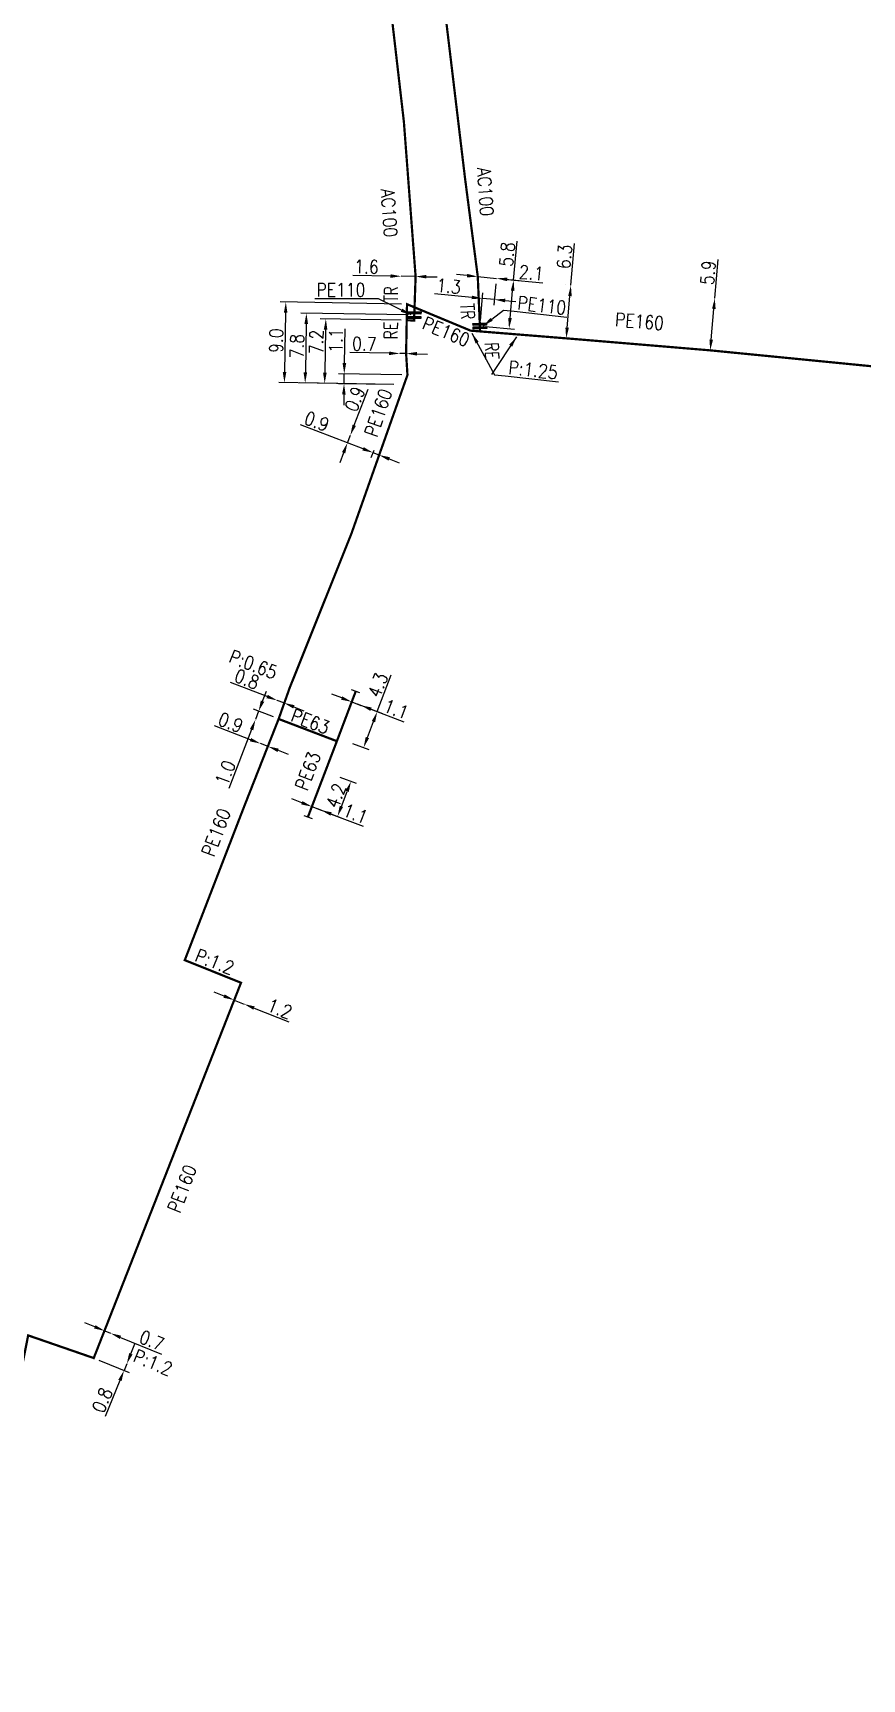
# Model space of a CAD drawing. Header units: millimetres. Extents: x 101000 to 102000, y 121011 to 122007.
# Drawn here: x 101563.9 to 101656.4, y 121624.4 to 121808.1 of the extents above; entities that cross this region are included whole.
import ezdxf
from ezdxf.enums import TextEntityAlignment as Align

# ---------------------------------------------------------------- set-up
doc = ezdxf.new("R2010")
doc.units = ezdxf.units.MM
doc.header["$PDMODE"] = 34
doc.linetypes.add('L_25_AP', pattern=[2000, 1000, 1000])
doc.linetypes.add('L_25_PE', pattern=[2000, 1000, 1000])
doc.layers.get('0').update_dxf_attribs({"linetype": 'CONTINUOUS'})
doc.layers.get('Defpoints').update_dxf_attribs({"linetype": 'CONTINUOUS'})
doc.layers.add('L_150', color=1, linetype='CONTINUOUS')
doc.layers.add('L_340', color=7, linetype='CONTINUOUS')
doc.styles.add('G_ROMANS', font='ROMANS.SHX', dxfattribs={"width": 0.75})
doc.styles.get("Standard").update_dxf_attribs({"font": 'romans.shx', "width": 0.85})
doc.dimstyles.get("Standard").update_dxf_attribs({"dimtxt": 1.5, "dimasz": 1.2, "dimexe": 0.625, "dimexo": 0.625, "dimgap": 0.25, "dimtad": 1, "dimdec": 1, "dimzin": 0, "dimdsep": 46, "dimtxsty": 'Standard', "dimcen": -0.5, "dimadec": 0, "dimazin": 0, "dimtfac": 1, "dimtdec": 1, "dimtmove": 0, "dimatfit": 3, "dimfxl": 0, "dimtolj": 1, "dimtzin": 0, "dimarcsym": 0})

# ---------------------------------------------------------------- blocks, each defined once
blk = doc.blocks.new('*D41')
at = {"layer": 'Defpoints', "color": 0, "linetype": 'Continuous', "transparency": 16777216}
for p in [(101595.02, 121721.73), (101596.05, 121721.33), (101596.05, 121721.33)]:
    blk.add_point(p, dxfattribs=at)
at = {"layer": 'L_340', "color": 0, "linetype": 'Continuous', "lineweight": -2, "transparency": 16777216}
for p, q in [((101593.9, 121722.16), (101592.78, 121722.59)), ((101595.02, 121721.73), (101596.05, 121721.33)), ((101597.17, 121720.9), (101600.74, 121719.54))]:
    blk.add_line(p, q, dxfattribs=at)
at = {"layer": 'L_340', "color": 0, "linetype": 'Continuous', "transparency": 16777216}
for points in [[(101593.97, 121722.34), (101593.83, 121721.97), (101595.02, 121721.73)], [(101597.24, 121721.09), (101597.1, 121720.72), (101596.05, 121721.33)]]:
    blk.add_solid(points, dxfattribs=at)
at = {"layer": 'L_340', "color": 0, "linetype": 'Continuous', "transparency": 16777216, "insert": (101599.88, 121720.94), "char_height": 1.5, "attachment_point": 5, "rotation": 339.0422}
blk.add_mtext('\\A1;1.1', dxfattribs=at)
blk = doc.blocks.new('*D42')
at = {"layer": 'Defpoints', "color": 0, "linetype": 'Continuous', "transparency": 16777216}
for p in [(101588.72, 121731.44), (101588.72, 121731.44), (101591.31, 121731.51)]:
    blk.add_point(p, dxfattribs=at)
at = {"layer": 'L_150', "color": 0, "linetype": 'Continuous', "lineweight": -2, "transparency": 16777216}
for p, q in [((101589.51, 121733.49), (101589.94, 121734.61)), ((101590.73, 121731.73), (101588.5, 121732.59)), ((101589.08, 121732.37), (101588.72, 121731.44)), ((101588.29, 121730.32), (101585.76, 121723.74))]:
    blk.add_line(p, q, dxfattribs=at)
at = {"layer": 'L_150', "color": 0, "linetype": 'Continuous', "transparency": 16777216}
for points in [[(101589.32, 121733.56), (101589.7, 121733.42), (101589.08, 121732.37)], [(101588.1, 121730.39), (101588.48, 121730.24), (101588.72, 121731.44)]]:
    blk.add_solid(points, dxfattribs=at)
at = {"layer": 'L_150', "color": 0, "linetype": 'Continuous', "transparency": 16777216, "insert": (101585.36, 121725.5), "char_height": 1.5, "attachment_point": 5, "rotation": 68.9516}
blk.add_mtext('\\A1;1.0', dxfattribs=at)
blk = doc.blocks.new('*D43')
at = {"layer": 'Defpoints', "color": 0, "linetype": 'Continuous', "transparency": 16777216}
for p in [(101591.31, 121731.51), (101589.29, 121728.76), (101589.29, 121728.76)]:
    blk.add_point(p, dxfattribs=at)
at = {"layer": 'L_150', "color": 0, "linetype": 'Continuous', "lineweight": -2, "transparency": 16777216}
for p, q in [((101591.09, 121730.93), (101589.91, 121727.86)), ((101588.17, 121729.19), (101584.15, 121730.74)), ((101590.13, 121728.44), (101589.29, 121728.76)), ((101591.25, 121728.01), (101592.37, 121727.58))]:
    blk.add_line(p, q, dxfattribs=at)
at = {"layer": 'L_150', "color": 0, "linetype": 'Continuous', "transparency": 16777216}
for points in [[(101588.24, 121729.38), (101588.1, 121729.01), (101589.29, 121728.76)], [(101591.32, 121728.2), (101591.18, 121727.82), (101590.13, 121728.44)]]:
    blk.add_solid(points, dxfattribs=at)
at = {"layer": 'L_150', "color": 0, "linetype": 'Continuous', "transparency": 16777216, "insert": (101585.96, 121731.11), "char_height": 1.5, "attachment_point": 5, "rotation": 338.9998}
blk.add_mtext('\\A1;0.9', dxfattribs=at)
blk = doc.blocks.new('*D44')
at = {"layer": 'Defpoints', "color": 0, "linetype": 'Continuous', "transparency": 16777216}
for p in [(101597.55, 121725.26), (101599.39, 121724.55), (101595.02, 121721.73)]:
    blk.add_point(p, dxfattribs=at)
at = {"layer": 'L_340', "color": 0, "linetype": 'Continuous', "lineweight": -2, "transparency": 16777216}
for p, q in [((101598.14, 121725.03), (101599.97, 121724.33)), ((101598.31, 121721.75), (101598.96, 121723.43)), ((101595.61, 121721.5), (101598.47, 121720.41))]:
    blk.add_line(p, q, dxfattribs=at)
at = {"layer": 'L_340', "color": 0, "linetype": 'Continuous', "transparency": 16777216}
for points in [[(101598.77, 121723.51), (101599.14, 121723.36), (101599.39, 121724.55)], [(101598.13, 121721.82), (101598.5, 121721.68), (101597.88, 121720.63)]]:
    blk.add_solid(points, dxfattribs=at)
at = {"layer": 'L_340', "color": 0, "linetype": 'Continuous', "transparency": 16777216, "insert": (101597.7, 121722.95), "char_height": 1.5, "attachment_point": 5, "rotation": 69.0422}
blk.add_mtext('\\A1;4.2', dxfattribs=at)
blk = doc.blocks.new('*D45')
at = {"layer": 'Defpoints', "color": 0, "linetype": 'Continuous', "transparency": 16777216}
for p in [(101599.47, 121733.42), (101598.98, 121729), (101600.79, 121728.31)]:
    blk.add_point(p, dxfattribs=at)
at = {"layer": 'L_340', "color": 0, "linetype": 'Continuous', "lineweight": -2, "transparency": 16777216}
for p, q in [((101602.32, 121732.33), (101603.88, 121736.42)), ((101600.06, 121733.2), (101602.91, 121732.11)), ((101601.22, 121729.44), (101601.89, 121731.21)), ((101599.57, 121728.78), (101601.37, 121728.09))]:
    blk.add_line(p, q, dxfattribs=at)
at = {"layer": 'L_340', "color": 0, "linetype": 'Continuous', "transparency": 16777216}
for points in [[(101601.71, 121731.28), (101602.08, 121731.14), (101602.32, 121732.33)], [(101601.03, 121729.51), (101601.4, 121729.36), (101600.79, 121728.31)]]:
    blk.add_solid(points, dxfattribs=at)
at = {"layer": 'L_340', "color": 0, "linetype": 'Continuous', "transparency": 16777216, "insert": (101602.38, 121735.29), "char_height": 1.5, "attachment_point": 5, "rotation": 69.1322}
blk.add_mtext('\\A1;4.3', dxfattribs=at)
blk = doc.blocks.new('L_340_07')
at = {"color": 0, "linetype": 'Continuous', "const_width": 0.25, "flags": 128}
blk.add_lwpolyline([(0, 0), (1.25, 0)], dxfattribs=at)
at = {"color": 0, "linetype": 'Continuous', "flags": 128}
blk.add_lwpolyline([(1.25, -0.5), (1.25, 0.5)], dxfattribs=at)
at = {"color": 0, "linetype": 'Continuous', "style": 'G_ROMANS', "width": 0.75, "flags": 3}
for tag, p in [('DEF_LEG', (0.72, -3.47)), ('DEF_COUP', (0.72, -5.97)), ('DEF_TYPE', (0.72, -8.47))]:
    blk.add_attdef(tag, text='', height=1.2, dxfattribs=at).set_placement(p, align=Align.MIDDLE)
blk = doc.blocks.new('*D46')
at = {"layer": 'Defpoints', "color": 0, "linetype": 'Continuous', "transparency": 16777216}
for p in [(101599.47, 121733.42), (101600.5, 121733.03), (101600.5, 121733.03)]:
    blk.add_point(p, dxfattribs=at)
at = {"layer": 'L_340', "color": 0, "linetype": 'Continuous', "lineweight": -2, "transparency": 16777216}
for p, q in [((101598.35, 121733.85), (101597.23, 121734.27)), ((101599.47, 121733.42), (101600.5, 121733.03)), ((101601.62, 121732.6), (101605.29, 121731.2))]:
    blk.add_line(p, q, dxfattribs=at)
at = {"layer": 'L_340', "color": 0, "linetype": 'Continuous', "transparency": 16777216}
for points in [[(101598.42, 121734.03), (101598.28, 121733.66), (101599.47, 121733.42)], [(101601.69, 121732.79), (101601.55, 121732.41), (101600.5, 121733.03)]]:
    blk.add_solid(points, dxfattribs=at)
at = {"layer": 'L_340', "color": 0, "linetype": 'Continuous', "transparency": 16777216, "insert": (101604.42, 121732.6), "char_height": 1.5, "attachment_point": 5, "rotation": 339.1322}
blk.add_mtext('\\A1;1.1', dxfattribs=at)
blk = doc.blocks.new('*D358')
at = {"layer": 'Defpoints', "color": 0, "linetype": 'Continuous', "transparency": 16777216}
for p in [(101605, 121780.92), (101606.6, 121780.89), (101606.6, 121780.89)]:
    blk.add_point(p, dxfattribs=at)
at = {"layer": 'L_150', "color": 0, "linetype": 'Continuous', "lineweight": -2, "transparency": 16777216}
for p, q in [((101603.8, 121780.94), (101599.61, 121781.01)), ((101606.6, 121780.89), (101605, 121780.92)), ((101607.8, 121780.87), (101609, 121780.85))]:
    blk.add_line(p, q, dxfattribs=at)
at = {"layer": 'L_150', "color": 0, "linetype": 'Continuous', "transparency": 16777216}
for points in [[(101603.8, 121781.14), (101603.79, 121780.74), (101605, 121780.92)], [(101607.8, 121781.07), (101607.8, 121780.67), (101606.6, 121780.89)]]:
    blk.add_solid(points, dxfattribs=at)
at = {"layer": 'L_150', "color": 0, "linetype": 'Continuous', "transparency": 16777216, "insert": (101601.12, 121781.99), "char_height": 1.5, "attachment_point": 5, "rotation": 358.9871}
blk.add_mtext('\\A1;1.6', dxfattribs=at)
blk = doc.blocks.new('*D359')
at = {"layer": 'Defpoints', "color": 0, "linetype": 'Continuous', "transparency": 16777216}
for p in [(101602.17, 121762.07), (101602.53, 121760.96), (101602.53, 121760.96)]:
    blk.add_point(p, dxfattribs=at)
at = {"layer": 'L_150', "color": 0, "linetype": 'Continuous', "lineweight": -2, "transparency": 16777216}
for p, q in [((101600.73, 121761.66), (101593.76, 121764.35)), ((101601.95, 121761.49), (101601.62, 121760.64)), ((101602.53, 121760.96), (101601.85, 121761.23)), ((101603.65, 121760.53), (101604.77, 121760.1))]:
    blk.add_line(p, q, dxfattribs=at)
at = {"layer": 'L_150', "color": 0, "linetype": 'Continuous', "transparency": 16777216}
for points in [[(101600.8, 121761.85), (101600.66, 121761.47), (101601.85, 121761.23)], [(101603.73, 121760.72), (101603.58, 121760.34), (101602.53, 121760.96)]]:
    blk.add_solid(points, dxfattribs=at)
at = {"layer": 'L_150', "color": 0, "linetype": 'Continuous', "transparency": 16777216, "insert": (101595.57, 121764.72), "char_height": 1.5, "attachment_point": 5, "rotation": 338.8754}
blk.add_mtext('\\A1;0.9', dxfattribs=at)
blk = doc.blocks.new('*D360')
at = {"layer": 'Defpoints', "color": 0, "linetype": 'Continuous', "transparency": 16777216}
for p in [(101598.99, 121762.33), (101599.32, 121763.17), (101599.32, 121763.17)]:
    blk.add_point(p, dxfattribs=at)
at = {"layer": 'L_150', "color": 0, "linetype": 'Continuous', "lineweight": -2, "transparency": 16777216}
for p, q in [((101599.75, 121764.29), (101601.3, 121768.31)), ((101598.99, 121762.33), (101599.32, 121763.17)), ((101598.56, 121761.21), (101598.13, 121760.1))]:
    blk.add_line(p, q, dxfattribs=at)
at = {"layer": 'L_150', "color": 0, "linetype": 'Continuous', "transparency": 16777216}
for points in [[(101599.56, 121764.36), (101599.94, 121764.22), (101599.32, 121763.17)], [(101598.38, 121761.29), (101598.75, 121761.14), (101598.99, 121762.33)]]:
    blk.add_solid(points, dxfattribs=at)
at = {"layer": 'L_150', "color": 0, "linetype": 'Continuous', "transparency": 16777216, "insert": (101599.81, 121767.22), "char_height": 1.5, "attachment_point": 5, "rotation": 68.8754}
blk.add_mtext('\\A1;0.9', dxfattribs=at)
blk = doc.blocks.new('*D62')
at = {"layer": 'Defpoints', "color": 0, "linetype": 'Continuous', "transparency": 16777216}
for p in [(101592.53, 121734.95), (101591.15, 121733.58), (101591.89, 121733.3)]:
    blk.add_point(p, dxfattribs=at)
at = {"layer": 'L_150', "color": 0, "linetype": 'Continuous', "lineweight": -2, "transparency": 16777216}
for p, q in [((101590.03, 121734.01), (101585.93, 121735.59)), ((101591.89, 121733.3), (101591.15, 121733.58)), ((101592.31, 121734.37), (101591.67, 121732.71)), ((101593.01, 121732.87), (101594.13, 121732.43))]:
    blk.add_line(p, q, dxfattribs=at)
at = {"layer": 'L_150', "color": 0, "linetype": 'Continuous', "transparency": 16777216}
for points in [[(101590.1, 121734.2), (101589.95, 121733.83), (101591.15, 121733.58)], [(101593.08, 121733.05), (101592.94, 121732.68), (101591.89, 121733.3)]]:
    blk.add_solid(points, dxfattribs=at)
at = {"layer": 'L_150', "color": 0, "linetype": 'Continuous', "transparency": 16777216, "insert": (101587.77, 121735.95), "char_height": 1.5, "attachment_point": 5, "rotation": 338.9516}
blk.add_mtext('\\A1;0.8', dxfattribs=at)
blk = doc.blocks.new('*D63')
at = {"layer": 'Defpoints', "color": 0, "linetype": 'Continuous', "transparency": 16777216}
for p in [(101587.11, 121702.07), (101587.45, 121699.69), (101587.45, 121699.69)]:
    blk.add_point(p, dxfattribs=at)
at = {"layer": 'L_150', "color": 0, "linetype": 'Continuous', "lineweight": -2, "transparency": 16777216}
for p, q in [((101586.87, 121701.49), (101586.1, 121699.56)), ((101585.22, 121700.58), (101584.1, 121701.03)), ((101586.33, 121700.14), (101587.45, 121699.69)), ((101588.56, 121699.24), (101592.45, 121697.69))]:
    blk.add_line(p, q, dxfattribs=at)
at = {"layer": 'L_150', "color": 0, "linetype": 'Continuous', "transparency": 16777216}
for points in [[(101585.29, 121700.77), (101585.14, 121700.4), (101586.33, 121700.14)], [(101588.64, 121699.43), (101588.49, 121699.06), (101587.45, 121699.69)]]:
    blk.add_solid(points, dxfattribs=at)
at = {"layer": 'L_150', "color": 0, "linetype": 'Continuous', "transparency": 16777216, "insert": (101591.43, 121699.17), "char_height": 1.5, "attachment_point": 5, "rotation": 338.2104}
blk.add_mtext('\\A1;1.2', dxfattribs=at)
blk = doc.blocks.new('*D64')
at = {"layer": 'Defpoints', "color": 0, "linetype": 'Continuous', "transparency": 16777216}
for p in [(101572.55, 121662.95), (101572.55, 121662.95), (101570.96, 121660.93)]:
    blk.add_point(p, dxfattribs=at)
at = {"layer": 'L_150', "color": 0, "linetype": 'Continuous', "lineweight": -2, "transparency": 16777216}
for p, q in [((101570.79, 121663.67), (101569.68, 121664.12)), ((101571.2, 121661.51), (101572.14, 121663.79)), ((101571.9, 121663.21), (101572.55, 121662.95)), ((101573.66, 121662.49), (101578.24, 121660.62))]:
    blk.add_line(p, q, dxfattribs=at)
at = {"layer": 'L_150', "color": 0, "linetype": 'Continuous', "transparency": 16777216}
for points in [[(101570.86, 121663.85), (101570.71, 121663.48), (101571.9, 121663.21)], [(101573.73, 121662.68), (101573.58, 121662.31), (101572.55, 121662.95)]]:
    blk.add_solid(points, dxfattribs=at)
at = {"layer": 'L_150', "color": 0, "linetype": 'Continuous', "transparency": 16777216, "insert": (101577.15, 121662.14), "char_height": 1.5, "attachment_point": 5, "rotation": 337.7413}
blk.add_mtext('\\A1;0.7', dxfattribs=at)
blk = doc.blocks.new('*D65')
at = {"layer": 'Defpoints', "color": 0, "linetype": 'Continuous', "transparency": 16777216}
for p in [(101570.67, 121660.18), (101574.36, 121659.54), (101574.36, 121659.54)]:
    blk.add_point(p, dxfattribs=at)
at = {"layer": 'L_150', "color": 0, "linetype": 'Continuous', "lineweight": -2, "transparency": 16777216}
for p, q in [((101574.81, 121660.65), (101575.26, 121661.76)), ((101571.25, 121659.95), (101574.63, 121658.56)), ((101574.36, 121659.54), (101574.05, 121658.8)), ((101573.6, 121657.69), (101571.94, 121653.64))]:
    blk.add_line(p, q, dxfattribs=at)
at = {"layer": 'L_150', "color": 0, "linetype": 'Continuous', "transparency": 16777216}
for points in [[(101574.62, 121660.73), (101575, 121660.58), (101574.36, 121659.54)], [(101573.41, 121657.76), (101573.78, 121657.61), (101574.05, 121658.8)]]:
    blk.add_solid(points, dxfattribs=at)
at = {"layer": 'L_150', "color": 0, "linetype": 'Continuous', "transparency": 16777216, "insert": (101571.62, 121655.49), "char_height": 1.5, "attachment_point": 5, "rotation": 67.7413}
blk.add_mtext('\\A1;0.8', dxfattribs=at)
blk = doc.blocks.new('*D480')
at = {"layer": 'Defpoints', "color": 0, "linetype": 'Continuous', "transparency": 16777216}
for p in [(101604.84, 121772.3), (101604.84, 121772.3), (101605.54, 121772.29)]:
    blk.add_point(p, dxfattribs=at)
at = {"layer": 'L_150', "color": 0, "linetype": 'Continuous', "lineweight": -2, "transparency": 16777216}
for p, q in [((101603.64, 121772.32), (101599.27, 121772.4)), ((101605.54, 121772.29), (101604.84, 121772.3)), ((101604.86, 121772.92), (101604.86, 121772.92)), ((101605.56, 121772.91), (101605.56, 121772.91)), ((101606.74, 121772.27), (101607.94, 121772.24))]:
    blk.add_line(p, q, dxfattribs=at)
at = {"layer": 'L_150', "color": 0, "linetype": 'Continuous', "transparency": 16777216}
for points in [[(101603.65, 121772.52), (101603.64, 121772.12), (101604.84, 121772.3)], [(101606.75, 121772.47), (101606.74, 121772.07), (101605.54, 121772.29)]]:
    blk.add_solid(points, dxfattribs=at)
at = {"layer": 'L_150', "color": 0, "linetype": 'Continuous', "transparency": 16777216, "insert": (101600.88, 121773.37), "char_height": 1.5, "attachment_point": 5, "rotation": 358.9871}
blk.add_mtext('\\A1;0.7', dxfattribs=at)
blk = doc.blocks.new('*D481')
at = {"layer": 'Defpoints', "color": 0, "linetype": 'Continuous', "transparency": 16777216}
for p in [(101623.93, 121779.91), (101623.93, 121779.91), (101623.41, 121773.99)]:
    blk.add_point(p, dxfattribs=at)
at = {"layer": 'L_150', "color": 0, "linetype": 'Continuous', "lineweight": -2, "transparency": 16777216}
for p, q in [((101623.93, 121779.91), (101624.35, 121784.56)), ((101623.31, 121779.96), (101623.31, 121779.96)), ((101623.52, 121775.18), (101623.83, 121778.71)), ((101622.79, 121774.04), (101622.79, 121774.04))]:
    blk.add_line(p, q, dxfattribs=at)
at = {"layer": 'L_150', "color": 0, "linetype": 'Continuous', "transparency": 16777216}
for points in [[(101623.63, 121778.73), (101624.03, 121778.69), (101623.93, 121779.91)], [(101623.32, 121775.2), (101623.71, 121775.17), (101623.41, 121773.99)]]:
    blk.add_solid(points, dxfattribs=at)
at = {"layer": 'L_150', "color": 0, "linetype": 'Continuous', "transparency": 16777216, "insert": (101623.21, 121783.1), "char_height": 1.5, "attachment_point": 5, "rotation": 84.9354}
blk.add_mtext('\\A1;6.3', dxfattribs=at)
blk = doc.blocks.new('*D482')
at = {"layer": 'Defpoints', "color": 0, "linetype": 'Continuous', "transparency": 16777216}
for p in [(101640, 121778.49), (101640, 121778.49), (101639.49, 121772.65)]:
    blk.add_point(p, dxfattribs=at)
at = {"layer": 'L_150', "color": 0, "linetype": 'Continuous', "lineweight": -2, "transparency": 16777216}
for p, q in [((101640, 121778.49), (101640.37, 121782.78)), ((101639.6, 121773.84), (101639.9, 121777.29))]:
    blk.add_line(p, q, dxfattribs=at)
at = {"layer": 'L_150', "color": 0, "linetype": 'Continuous', "transparency": 16777216}
for points in [[(101639.7, 121777.31), (101640.09, 121777.27), (101640, 121778.49)], [(101639.4, 121773.86), (101639.8, 121773.83), (101639.49, 121772.65)]]:
    blk.add_solid(points, dxfattribs=at)
at = {"layer": 'L_150', "color": 0, "linetype": 'Continuous', "transparency": 16777216, "insert": (101639.24, 121781.32), "char_height": 1.5, "attachment_point": 5, "rotation": 85.0419}
blk.add_mtext('\\A1;5.9', dxfattribs=at)
blk = doc.blocks.new('*D406')
at = {"layer": 'Defpoints', "color": 0, "linetype": 'Continuous', "transparency": 16777216}
for p in [(101605.69, 121769.9), (101598.61, 121768.92), (101604.78, 121768.81)]:
    blk.add_point(p, dxfattribs=at)
at = {"layer": 'L_150', "color": 0, "linetype": 'Continuous', "lineweight": -2, "transparency": 16777216}
for p, q in [((101598.65, 121771.22), (101598.72, 121775.05)), ((101605.07, 121769.91), (101598, 121770.03)), ((101598.61, 121768.92), (101598.63, 121770.02)), ((101604.16, 121768.83), (101597.99, 121768.93)), ((101598.59, 121767.72), (101598.57, 121766.52))]:
    blk.add_line(p, q, dxfattribs=at)
at = {"layer": 'L_150', "color": 0, "linetype": 'Continuous', "transparency": 16777216}
for points in [[(101598.45, 121771.23), (101598.85, 121771.22), (101598.63, 121770.02)], [(101598.39, 121767.73), (101598.79, 121767.72), (101598.61, 121768.92)]]:
    blk.add_solid(points, dxfattribs=at)
at = {"layer": 'L_150', "color": 0, "linetype": 'Continuous', "transparency": 16777216, "insert": (101597.7, 121773.75), "char_height": 1.5, "attachment_point": 5, "rotation": 88.9871}
blk.add_mtext('\\A1;1.1', dxfattribs=at)
blk = doc.blocks.new('*D700')
at = {"layer": 'Defpoints', "color": 0, "linetype": 'Continuous', "transparency": 16777216}
for p in [(101613.54, 121780.88), (101615.63, 121780.68), (101615.63, 121780.68)]:
    blk.add_point(p, dxfattribs=at)
at = {"layer": 'L_150', "color": 0, "linetype": 'Continuous', "lineweight": -2, "transparency": 16777216}
for p, q in [((101612.34, 121780.99), (101611.15, 121781.1)), ((101613.54, 121780.88), (101615.63, 121780.68)), ((101616.82, 121780.57), (101620.81, 121780.19)), ((101613.48, 121780.25), (101613.48, 121780.25)), ((101615.57, 121780.06), (101615.57, 121780.06))]:
    blk.add_line(p, q, dxfattribs=at)
at = {"layer": 'L_150', "color": 0, "linetype": 'Continuous', "transparency": 16777216}
for points in [[(101612.36, 121781.19), (101612.32, 121780.79), (101613.54, 121780.88)], [(101616.84, 121780.77), (101616.8, 121780.37), (101615.63, 121780.68)]]:
    blk.add_solid(points, dxfattribs=at)
at = {"layer": 'L_150', "color": 0, "linetype": 'Continuous', "transparency": 16777216, "insert": (101619.51, 121781.32), "char_height": 1.5, "attachment_point": 5, "rotation": 354.6099}
blk.add_mtext('\\A1;2.1', dxfattribs=at)
blk = doc.blocks.new('*D701')
at = {"layer": 'Defpoints', "color": 0, "linetype": 'Continuous', "transparency": 16777216}
for p in [(101615.63, 121780.68), (101617.54, 121780.5), (101613.77, 121775.37)]:
    blk.add_point(p, dxfattribs=at)
at = {"layer": 'L_340', "color": 0, "linetype": 'Continuous', "lineweight": -2, "transparency": 16777216}
for p, q in [((101617.54, 121780.5), (101617.95, 121784.85)), ((101616.25, 121780.62), (101618.17, 121780.44)), ((101617.14, 121776.25), (101617.43, 121779.3)), ((101614.4, 121775.31), (101617.65, 121775))]:
    blk.add_line(p, q, dxfattribs=at)
at = {"layer": 'L_340', "color": 0, "linetype": 'Continuous', "transparency": 16777216}
for points in [[(101617.23, 121779.32), (101617.63, 121779.28), (101617.54, 121780.5)], [(101616.94, 121776.27), (101617.34, 121776.24), (101617.03, 121775.06)]]:
    blk.add_solid(points, dxfattribs=at)
at = {"layer": 'L_340', "color": 0, "linetype": 'Continuous', "transparency": 16777216, "insert": (101616.81, 121783.37), "char_height": 1.5, "attachment_point": 5, "rotation": 84.6099}
blk.add_mtext('\\A1;5.8', dxfattribs=at)
blk = doc.blocks.new('*D702')
at = {"layer": 'Defpoints', "color": 0, "linetype": 'Continuous', "transparency": 16777216}
for p in [(101615.63, 121780.68), (101615.4, 121778.32), (101613.77, 121775.37)]:
    blk.add_point(p, dxfattribs=at)
at = {"layer": 'L_340', "color": 0, "linetype": 'Continuous', "lineweight": -2, "transparency": 16777216}
for p, q in [((101612.87, 121778.56), (101608.7, 121778.95)), ((101613.83, 121775.99), (101614.12, 121779.07)), ((101615.57, 121780.06), (101615.35, 121777.7)), ((101615.4, 121778.32), (101614.06, 121778.45)), ((101616.6, 121778.21), (101617.79, 121778.1))]:
    blk.add_line(p, q, dxfattribs=at)
at = {"layer": 'L_340', "color": 0, "linetype": 'Continuous', "transparency": 16777216}
for points in [[(101612.89, 121778.76), (101612.85, 121778.36), (101614.06, 121778.45)], [(101616.62, 121778.41), (101616.58, 121778.01), (101615.4, 121778.32)]]:
    blk.add_solid(points, dxfattribs=at)
at = {"layer": 'L_340', "color": 0, "linetype": 'Continuous', "transparency": 16777216, "insert": (101610.28, 121779.81), "char_height": 1.5, "attachment_point": 5, "rotation": 354.6099}
blk.add_mtext('\\A1;1.3', dxfattribs=at)
blk = doc.blocks.new('L_340_19')
at = {"linetype": 'Continuous'}
blk.add_hatch(color=0, dxfattribs=at).paths.add_polyline_path([(0.125, 0.75), (-0.125, 0.75), (-0.125, -0.75), (0.125, -0.75)])
at = {"color": 0, "linetype": 'Continuous'}
blk.add_lwpolyline([(-0.125, 0.75), (0.125, 0.75), (0.125, -0.75), (-0.125, -0.75)], close=True, dxfattribs=at)
at = {"color": 0, "linetype": 'Continuous', "width": 0.75}
for tag, height, flags, p in [('TR', 1.5, 8, (0, 3)), ('DEF_LEG', 1.2, 3, (0, -5)), ('DEF_COUP', 1.2, 3, (0, -7.5)), ('DEF_TYPE', 1.2, 3, (0, -10))]:
    blk.add_attdef(tag, text='', height=height, dxfattribs=dict(at, flags=flags)).set_placement(p, align=Align.MIDDLE)
blk = doc.blocks.new('L_340_20')
at = {"linetype": 'Continuous'}
blk.add_hatch(color=0, dxfattribs=at).paths.add_polyline_path([(0.125, 0.75), (-0.125, 0.75), (-0.125, -0.75), (0.125, -0.75)])
at = {"color": 0, "linetype": 'Continuous'}
blk.add_lwpolyline([(-0.125, 0.75), (0.125, 0.75), (0.125, -0.75), (-0.125, -0.75)], close=True, dxfattribs=at)
at = {"color": 0, "linetype": 'Continuous', "width": 0.75}
for tag, height, flags, p in [('RE', 1.5, 8, (0, 3)), ('DEF_LEG', 1.2, 3, (0, -5)), ('DEF_COUP', 1.2, 3, (0, -7.5)), ('DEF_TYPE', 1.2, 3, (0, -10))]:
    blk.add_attdef(tag, text='', height=height, dxfattribs=dict(at, flags=flags)).set_placement(p, align=Align.MIDDLE)
blk = doc.blocks.new('*D703')
at = {"layer": 'Defpoints', "color": 0, "linetype": 'Continuous', "transparency": 16777216}
for p in [(101605.61, 121776), (101596.45, 121768.96), (101604.78, 121768.81)]:
    blk.add_point(p, dxfattribs=at)
at = {"layer": 'L_150', "color": 0, "linetype": 'Continuous', "lineweight": -2, "transparency": 16777216}
for p, q in [((101604.98, 121776.01), (101595.95, 121776.17)), ((101596.55, 121774.96), (101596.47, 121770.16)), ((101604.16, 121768.83), (101595.82, 121768.97))]:
    blk.add_line(p, q, dxfattribs=at)
at = {"layer": 'L_150', "color": 0, "linetype": 'Continuous', "transparency": 16777216}
for points in [[(101596.35, 121774.96), (101596.75, 121774.96), (101596.58, 121776.16)], [(101596.27, 121770.16), (101596.67, 121770.16), (101596.45, 121768.96)]]:
    blk.add_solid(points, dxfattribs=at)
at = {"layer": 'L_150', "color": 0, "linetype": 'Continuous', "transparency": 16777216, "insert": (101595.53, 121773.59), "char_height": 1.5, "attachment_point": 5, "rotation": 88.9871}
blk.add_mtext('\\A1;7.2', dxfattribs=at)
blk = doc.blocks.new('*D704')
at = {"layer": 'Defpoints', "color": 0, "linetype": 'Continuous', "transparency": 16777216}
for p in [(101606.45, 121776.59), (101594.27, 121769), (101604.78, 121768.81)]:
    blk.add_point(p, dxfattribs=at)
at = {"layer": 'L_340', "color": 0, "linetype": 'Continuous', "lineweight": -2, "transparency": 16777216}
for p, q in [((101605.82, 121776.6), (101593.79, 121776.81)), ((101594.39, 121775.6), (101594.29, 121770.2)), ((101604.16, 121768.83), (101593.65, 121769.01))]:
    blk.add_line(p, q, dxfattribs=at)
at = {"layer": 'L_340', "color": 0, "linetype": 'Continuous', "transparency": 16777216}
for points in [[(101594.19, 121775.6), (101594.59, 121775.6), (101594.41, 121776.8)], [(101594.09, 121770.2), (101594.49, 121770.2), (101594.27, 121769)]]:
    blk.add_solid(points, dxfattribs=at)
at = {"layer": 'L_340', "color": 0, "linetype": 'Continuous', "transparency": 16777216, "insert": (101593.35, 121773.12), "char_height": 1.5, "attachment_point": 5, "rotation": 88.9871}
blk.add_mtext('\\A1;7.8', dxfattribs=at)
blk = doc.blocks.new('*D705')
at = {"layer": 'Defpoints', "color": 0, "linetype": 'Continuous', "transparency": 16777216}
for p in [(101605.64, 121777.8), (101591.95, 121769.04), (101604.78, 121768.81)]:
    blk.add_point(p, dxfattribs=at)
at = {"layer": 'L_150', "color": 0, "linetype": 'Continuous', "lineweight": -2, "transparency": 16777216}
for p, q in [((101605.02, 121777.81), (101591.49, 121778.05)), ((101592.09, 121776.84), (101591.97, 121770.24)), ((101604.16, 121768.83), (101591.33, 121769.05))]:
    blk.add_line(p, q, dxfattribs=at)
at = {"layer": 'L_150', "color": 0, "linetype": 'Continuous', "transparency": 16777216}
for points in [[(101591.89, 121776.84), (101592.29, 121776.84), (101592.11, 121778.04)], [(101591.77, 121770.24), (101592.17, 121770.24), (101591.95, 121769.04)]]:
    blk.add_solid(points, dxfattribs=at)
at = {"layer": 'L_150', "color": 0, "linetype": 'Continuous', "transparency": 16777216, "insert": (101591.04, 121773.74), "char_height": 1.5, "attachment_point": 5, "rotation": 88.9871}
blk.add_mtext('\\A1;9.0', dxfattribs=at)

msp = doc.modelspace()

# ---------------------------------------------------------------- linework, layer by layer
at = {"layer": 'L_150', "linetype": 'L_25_PE', "const_width": 0.25, "flags": 128}
for points in [[(101605.61, 121776), (101606.43, 121775.99), (101606.6, 121780.89), (101605.29, 121798.17), (101602.67, 121820.83), (101598.92, 121851.37), (101598.06, 121858.73), (101596.85, 121869.09), (101593.31, 121899.32), (101590.76, 121919.91), (101582.81, 121988.69)], [(101605.54, 121772.29), (101605.64, 121777.8), (101612.74, 121774.85), (101614.71, 121774.69), (101623.41, 121773.99), (101639.49, 121772.65), (101672.71, 121769.38), (101672.84, 121770.7), (101677.71, 121770.13), (101685.34, 121769.05), (101697.34, 121766.43), (101706.79, 121764.43), (101712.57, 121763.21), (101719.01, 121761.85), (101720.36, 121761.51), (101720.24, 121760.94), (101721.11, 121760.73), (101721.99, 121760.52), (101722.11, 121761.09), (101747.22, 121755.4), (101759.33, 121752.61), (101775.13, 121748.58), (101794.19, 121744.18), (101807.71, 121740.88), (101859.44, 121727.35), (101861.25, 121728.07), (101871.63, 121727.08), (101872.12, 121727.03), (101873.06, 121724.98)], [(101599.45, 121752.24), (101605.69, 121769.9), (101605.54, 121772.29)], [(101555.18, 121624.48), (101555.76, 121627.13), (101557.62, 121635.72), (101555.76, 121627.13), (101555.76, 121627.13), (101555.76, 121627.13), (101555.76, 121627.13), (101561.22, 121652.05), (101561.22, 121652.05), (101563.35, 121662.71), (101570.67, 121660.18), (101587.11, 121702.07), (101580.83, 121704.59), (101587.55, 121721.97), (101591.31, 121731.51), (101592.53, 121734.95), (101599.45, 121752.24)]]:
    msp.add_lwpolyline(points, dxfattribs=at)
at = {"layer": 'L_150', "linetype": 'L_25_AP', "const_width": 0.25, "flags": 128}
msp.add_lwpolyline([(101589.08, 121988.54), (101589.84, 121980.43), (101602.99, 121868.06), (101612.11, 121791.91), (101613.54, 121780.88), (101613.8, 121774.77)], dxfattribs=at)
at = {"layer": 'L_150', "linetype": 'L_25_PE', "flags": 128}
for points in [[(101595.02, 121721.73, 0.25, 0.25, 0), (101597.81, 121729.03, 0.25, 0.25, 0), (101599.47, 121733.42, 0, 0, 0)], [(101591.31, 121731.51, 0.25, 0.25, 0), (101591.31, 121731.51, 0.25, 0.25, 0), (101597.81, 121729.03, 0, 0, 0)]]:
    msp.add_lwpolyline(points, format="xyseb", dxfattribs=at)

# ---------------------------------------------------------------- block references
at = {"layer": 'L_340'}
ref = msp.add_blockref('L_340_19', (101606.45, 121776.84), dxfattribs=dict(at, rotation=88.98706899492055))
ref.add_attrib('TR', 'TR', dxfattribs={"layer": '0', "color": 0, "linetype": 'Continuous', "height": 1.5, "rotation": 88.9871, "width": 0.75, "flags": 8}).set_placement((101603.86, 121778.92), align=Align.MIDDLE)
ref = msp.add_blockref('L_340_19', (101613.76, 121775.57), dxfattribs=dict(at, rotation=272.4631774838028))
ref.add_attrib('TR', 'TR', dxfattribs={"layer": '0', "color": 0, "linetype": 'Continuous', "height": 1.5, "rotation": 272.4632, "width": 0.75, "flags": 8}).set_placement((101612.4, 121776.99), align=Align.MIDDLE)
ref = msp.add_blockref('L_340_20', (101606.44, 121776.33), dxfattribs=dict(at, rotation=88.98706899509158))
ref.add_attrib('RE', 'RE', dxfattribs={"layer": '0', "color": 0, "linetype": 'Continuous', "height": 1.5, "rotation": 88.9871, "width": 0.75, "flags": 8}).set_placement((101603.84, 121774.86), align=Align.MIDDLE)
ref = msp.add_blockref('L_340_20', (101613.78, 121775.17), dxfattribs=dict(at, rotation=272.4631774846116))
ref.add_attrib('RE', 'RE', dxfattribs={"layer": '0', "color": 0, "linetype": 'Continuous', "height": 1.5, "rotation": 272.4632, "width": 0.75, "flags": 8}).set_placement((101615.11, 121772.57), align=Align.MIDDLE)
for p, rotation in [((101599.47, 121733.42), 69.1322137694887), ((101595.02, 121721.73), 249.1322137710468)]:
    msp.add_blockref('L_340_07', p, dxfattribs=dict(at, rotation=rotation))

# ---------------------------------------------------------------- texts
at = {"layer": 'L_150', "linetype": 'Continuous', "width": 0.85}
for s, rotation, p in [('AC100', 273.9862, (101614.39, 121790.34)), ('AC100', 273.9862, (101603.64, 121787.98)), ('PE160', 355.2091, (101631.59, 121775.88))]:
    msp.add_text(s, height=1.5, rotation=rotation, dxfattribs=at).set_placement(p, align=Align.MIDDLE)
for rotation, p in [(339.223, (101592.53, 121731.31)), (69.1322, (101594.5, 121723.39))]:
    msp.add_text('PE63', height=1.5, rotation=rotation, dxfattribs=at).set_placement(p)
at = {"layer": 'L_150', "linetype": 'Continuous', "insert": (101600.99, 121778.66), "char_height": 1.5, "attachment_point": 9}
msp.add_mtext('\\A1;PE110', dxfattribs=at)
at = {"layer": 'L_150', "linetype": 'Continuous', "char_height": 1.5}
for s, insert, attachment_point, rotation in [('\\A1;PE110', (101617.89, 121777.23), 7, 353.6955), ('PE160', (101607.19, 121775.09), 7, 337.4637), ('P:1.25', (101616.89, 121770.02), 7, 353.6955), ('PE160', (101602.27, 121762.85), 7, 71.2203), ('P:0.65', (101585.63, 121737.88), 7, 338.9516), ('PE160', (101586.02, 121721.13), 9, 69.0531), ('P:1.2', (101581.83, 121704.51), 7, 338.9516), ('PE160', (101582.22, 121681.37), 9, 69.0531), ('P:1.2', (101574.94, 121659.83), 7, 337.7413)]:
    msp.add_mtext(s, dxfattribs=dict(at, insert=insert, attachment_point=attachment_point, rotation=rotation))

# ---------------------------------------------------------------- dimensions: what is measured, and where the dimension line sits
at = {"layer": 'L_150', "linetype": 'Continuous'}
for base, p1, p2, angle, text, picture, middle in [((101623.93, 121779.91), (101623.41, 121773.99), (101623.93, 121779.91), 264.9354, '6.3', '*D481', (101624.21, 121783.01)), ((101615.63, 121780.68), (101613.54, 121780.88), (101615.63, 121780.68), 174.6099, '2.1', '*D700', (101619.41, 121780.32)), ((101591.95, 121769.04), (101605.64, 121777.8), (101604.78, 121768.81), 88.9871, '9.0', '*D705', (101592.04, 121773.73)), ((101596.45, 121768.96), (101605.61, 121776), (101604.78, 121768.81), 88.9871, '7.2', '*D703', (101596.53, 121773.57)), ((101604.84, 121772.3), (101605.54, 121772.29), (101604.84, 121772.3), 358.9871, '0.7', '*D480', (101600.86, 121772.37)), ((101602.53, 121760.96), (101602.17, 121762.07), (101602.53, 121760.96), 338.8754, '0.9', '*D359', (101595.21, 121763.79))]:
    dim = msp.add_linear_dim(base=base, p1=p1, p2=p2, angle=angle, text=text, dimstyle='Standard', dxfattribs=at)
    dim.commit()
    dim.dimension.update_dxf_attribs({"geometry": picture, "text_midpoint": middle, "dimtype": 160})
for base, p1, p2, angle, picture, middle in [((101606.6, 121780.89), (101605, 121780.92), (101606.6, 121780.89), 358.9871, '*D358', (101601.1, 121780.99)), ((101640, 121778.49), (101639.49, 121772.65), (101640, 121778.49), 265.0419, '*D482', (101640.24, 121781.23)), ((101598.61, 121768.92), (101605.69, 121769.9), (101604.78, 121768.81), 88.9871, '*D406', (101598.7, 121773.74)), ((101599.32, 121763.17), (101598.99, 121762.33), (101599.32, 121763.17), 68.8754, '*D360', (101600.74, 121766.86)), ((101591.89, 121733.3), (101591.15, 121733.58), (101592.53, 121734.95), 338.9516, '*D62', (101587.41, 121735.02)), ((101588.72, 121731.44), (101591.31, 121731.51), (101588.72, 121731.44), 68.9516, '*D42', (101586.3, 121725.14)), ((101589.29, 121728.76), (101591.31, 121731.51), (101589.29, 121728.76), 338.9998, '*D43', (101585.6, 121730.18)), ((101587.45, 121699.69), (101587.11, 121702.07), (101587.45, 121699.69), 338.2104, '*D63', (101591.06, 121698.24)), ((101572.55, 121662.95), (101570.96, 121660.93), (101572.55, 121662.95), 157.7413, '*D64', (101576.77, 121661.22)), ((101574.36, 121659.54), (101570.67, 121660.18), (101574.36, 121659.54), 247.7413, '*D65', (101572.54, 121655.11))]:
    dim = msp.add_linear_dim(base=base, p1=p1, p2=p2, angle=angle, dimstyle='Standard', dxfattribs=at)
    dim.commit()
    dim.dimension.update_dxf_attribs({"geometry": picture, "text_midpoint": middle, "dimtype": 160})
at = {"layer": 'L_340', "linetype": 'Continuous'}
for base, p1, p2, angle, text, picture, middle in [((101617.54, 121780.5), (101613.77, 121775.37), (101615.63, 121780.68), 264.6099, '5.8', '*D701', (101617.81, 121783.27)), ((101615.4, 121778.32), (101613.77, 121775.37), (101615.63, 121780.68), 174.6099, '1.3', '*D702', (101610.19, 121778.81)), ((101594.27, 121769), (101606.45, 121776.59), (101604.78, 121768.81), 88.9871, '7.8', '*D704', (101594.35, 121773.1))]:
    dim = msp.add_linear_dim(base=base, p1=p1, p2=p2, angle=angle, text=text, dimstyle='Standard', dxfattribs=at)
    dim.commit()
    dim.dimension.update_dxf_attribs({"geometry": picture, "text_midpoint": middle, "dimtype": 160})
for base, p1, p2, angle, picture, middle in [((101600.79, 121728.31), (101599.47, 121733.42), (101598.98, 121729), 69.1322, '*D45', (101603.31, 121734.94)), ((101600.5, 121733.03), (101599.47, 121733.42), (101600.5, 121733.03), 159.1322, '*D46', (101604.07, 121731.67)), ((101599.39, 121724.55), (101595.02, 121721.73), (101597.55, 121725.26), 249.0422, '*D44', (101598.63, 121722.59)), ((101596.05, 121721.33), (101595.02, 121721.73), (101596.05, 121721.33), 159.0422, '*D41', (101599.52, 121720.01))]:
    dim = msp.add_linear_dim(base=base, p1=p1, p2=p2, angle=angle, dimstyle='Standard', dxfattribs=at)
    dim.commit()
    dim.dimension.update_dxf_attribs({"geometry": picture, "text_midpoint": middle, "dimtype": 160})

# ---------------------------------------------------------------- leaders
at = {"layer": 'L_150', "linetype": 'Continuous', "annotation_type": 0, "has_hookline": 1, "hookline_direction": 1, "text_width": 5.65}
msp.add_leader([(101606.11, 121776.6), (101602.44, 121778.41), (101601.24, 121778.41)], dimstyle='Standard', dxfattribs=at)
at = {"layer": 'L_150', "linetype": 'Continuous', "annotation_type": 0, "has_hookline": 1, "hookline_direction": 0, "horizontal_direction": (0.993952, -0.109813, 0)}
for points, text_width in [([(101614.13, 121775.38), (101616.43, 121777.14), (101617.62, 121777.01)], 5.65), ([(101612.89, 121774.56), (101615.42, 121769.93), (101616.61, 121769.8)], 5.71)]:
    msp.add_leader(points, dimstyle='Standard', dxfattribs=dict(at, text_width=text_width))
at = {"layer": 'L_150', "linetype": 'Continuous'}
msp.add_leader([(101617.88, 121774.17), (101615.09, 121769.95)], dimstyle='Standard', dxfattribs=at)

doc.saveas('drawing.dxf')
